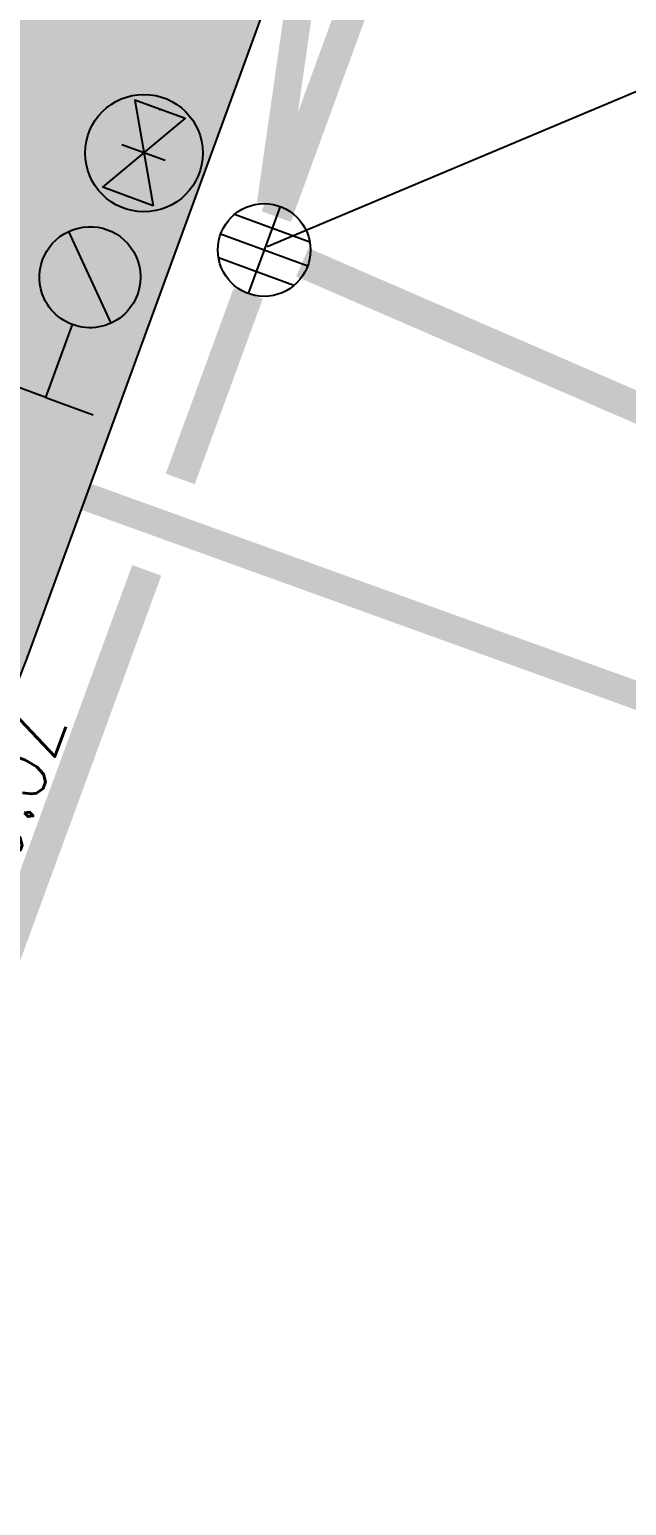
# Model space of a CAD drawing. Extents: x -111898 to 889894, y -2 to 1194865.
# Drawn here: x 660393 to 668116, y 741562 to 760664 of the extents above; entities that cross this region are included whole.
import ezdxf

# ---------------------------------------------------------------- set-up
doc = ezdxf.new("R2010")
doc.units = 0
doc.header["$LTSCALE"] = 10
doc.header["$MEASUREMENT"] = 0
doc.linetypes.add('CONTINOUS', pattern=[0])
for name, color, linetype in [('0-WALL', 252, 'Continuous'), ('EQUIP_消火栓', 7, 'Continuous'), ('FM_ZF消防', 1, 'Continuous'), ('GPS-ZF废水', 31, 'Continuous'), ('Gps-ZF雨水', 4, 'TG_Y'), ('TEXT_雨水', 4, 'Continuous'), ('WELL_雨水', 4, 'Continuous'), ('雨水标高', 4, 'Continuous')]:
    doc.layers.add(name, color=color, linetype=linetype)
doc.layers.add('GPS-ZF污水', color=2, linetype='TG_W', lineweight=60)
doc.layers.add('GPS-ZF消防', color=1, linetype='TG_X', lineweight=60)
doc.styles.add('-宋体', font='', dxfattribs={"width": 0.75})
doc.styles.add('_TWT_PIPEDN', font='SIMPLEX', dxfattribs={"width": 0.6, "height": 3, "bigfont": 'HZTXT'})
doc.styles.add('TG_LINETYPE', font='SIMPLEX', dxfattribs={"width": 0.8, "height": 3.5, "bigfont": 'HZTXT'})
doc.styles.get('-宋体').set_extended_font_data('SimSun')
doc.linetypes.add('TG_W', pattern='A,2,-0.3,["W",TG_LINETYPE,S=0.1,R=0,X=-0.23,Y=-0.15],0', length=2.3)
doc.linetypes.add('TG_WX', pattern='A,3,-0.6,["WX",TG_LINETYPE,S=0.1,R=0,X=-0.52,Y=-0.15],0', length=3.6)
doc.linetypes.add('TG_X', pattern='A,5,-0.3,["X",TG_LINETYPE,S=0.1,R=0,X=-0.23,Y=-0.15],0', length=5.3)
doc.linetypes.add('TG_Y', pattern='A,2,-0.3,["Y",TG_LINETYPE,S=0.1,R=0,X=-0.25,Y=-0.15],0', length=2.3)

# ---------------------------------------------------------------- blocks, each defined once
blk = doc.blocks.new('4#')
at = {"layer": 'GPS-ZF污水', "linetype": 'CONTINOUS', "const_width": 150}
blk.add_lwpolyline([(-20410.67418328507, 40023.72065235346), (-15610.67418328507, 40023.72065235346), (-15610.67418328507, 42123.72065235346), (-20410.67418328507, 42123.72065235346), (-20410.67418328507, 40023.72065235346)], dxfattribs=at)
at = {"layer": 'GPS-ZF污水', "linetype": 'CONTINOUS'}
for centre in [(-19022.24615546686, 41073.72065235346), (-16747.30680703113, 41073.72065235346)]:
    blk.add_ellipse(centre, major_axis=(352.6904729727191, -8.790351341670155), ratio=0.9999999999902313, start_param=3.166511194156282, end_param=9.449696501335868, dxfattribs=at)
at = {"layer": 'GPS-ZF污水', "linetype": 'CONTINOUS', "style": '-宋体', "width": 0.75}
blk.add_text('4#', height=604.2194092827003, dxfattribs=at).set_placement((-18212.9253522713, 40803.8970709756))
blk = doc.blocks.new('$VALVE$00000296')
for points in [[(-125, 72.16878364870354), (-125, -72.16878364870354), (125, 72.16878364870354), (125, -72.16878364870354), (-125, 72.16878364870354)], [(0, 60.22559497023212), (0, -63.5535608260252)]]:
    blk.add_lwpolyline(points)
for p in [(-125, 0), (125, 0)]:
    blk.add_point(p)
blk = doc.blocks.new('$TwtSys$00000385')
for p, q in [((-7.275957614183426e-12, 331.4491123446078), (-130.0000000000073, 331.4491123446078)), ((-7.275957614183426e-12, 331.4491123446078), (-7.275957614183426e-12, 130.7612679812282)), ((-7.275957614183426e-12, 331.4491123446078), (129.9999999999927, 331.4491123446078)), ((92.46217930607963, 92.46217930608145), (-92.46217930607963, -92.46217930608145))]:
    blk.add_line(p, q)
for start, end in [(314.9999999999263, 134.9999999999263), (134.9999999999263, 314.9999999999263)]:
    blk.add_arc((-7.275957614183426e-12, -7.275957614183426e-12), 130.761267981236, start, end)
at = {"color": 0}
for points in [[(-33.90529490958579, 126.5362832450082), (-126.5362832450264, 33.90529490956942), (33.90529490821791, 126.5362832436604), (-126.5362832436804, -33.90529490823246)], [(-92.63098833544791, 92.63098833542972), (-92.63098833544791, 92.63098833542972), (-33.90529490958579, 126.5362832450082), (-126.5362832450264, 33.90529490956942)], [(33.90529490821791, 126.5362832436604), (-126.5362832436804, -33.90529490823246), (92.63098833542608, 92.63098833542972), (-92.63098833544791, -92.63098833544427)]]:
    blk.add_solid(points, dxfattribs=at)
blk = doc.blocks.new('$TWTSYS$00000375')
for p, q in [((0, 0.5, 1e-08), (0, -0.5, 1e-08)), ((0.4330127018911298, 0.25, 1e-08), (-0.4330127018911298, 0.25, 1e-08)), ((-0.5, 0, 1e-08), (0.5, 0, 1e-08)), ((0.4330127018911298, -0.25, 1e-08), (-0.4330127018911298, -0.25, 1e-08))]:
    blk.add_line(p, q)
blk.add_circle((0, 0, 1e-08), 0.5)

msp = doc.modelspace()

# ---------------------------------------------------------------- hatches: boundary and pattern name
at = {"layer": '0-WALL'}
h = msp.add_hatch(dxfattribs=at)
h.set_pattern_fill('草坪或沼泽', color=8, scale=400, angle=-0.2002566359973439)
h.set_pattern_definition([(359.7997433640027, (-824318.4315037844, 704905.547007917), (1605.582436069864, 1594.398018370558), [240, -48, 64, -48, 240, -960]), (359.7997433640027, (-824398.2632298586, 704953.8263224349), (1605.582436069864, 1594.398018370558), [160, -120, 240, -120, 160, -800]), (359.7997433640027, (-823836.0297703859, 705591.8651379333), (1605.582436069864, 1594.398018370558), [200, -80, 200, -1120]), (359.7997433640027, (-824634.9064412233, 705914.6592878089), (1605.582436069864, 1594.398018370558), [80, -160, 80, -1280]), (89.79974336400268, (-824474.9074177858, 705914.1000703559), (-1594.398018370558, 1605.582436069864), [143.9999999999999, -1456]), (89.79974336400268, (-823998.2656712648, 704952.4282678352), (-1594.398018370558, 1605.582436069864), [159.9999999999999, -1440]), (89.79974336400268, (-823596.0312352297, 705591.0263069854), (-1594.398018370558, 1605.582436069864), [159.9999999999999, -1440]), (44.79974336400269, (-823790.3228688356, 704935.7013820396), (5.59220884975889, 1599.99022725065), [160, -2102.7416992]), (134.7997433640026, (-824206.3203282473, 704937.1553562866), (-1599.99022725065, 5.59220884975889), [160, -2102.741699199999]), (63.23469218400269, (-823838.2946248171, 704943.8691028343), (5.59220893125007, 1599.990227220076), [160, -3417.7087632]), (75.76349989400268, (-823918.2661595461, 704952.1486643539), (5.592208906717815, 1599.990226980322), [159.9999999999999, -6436.969001599997]), (75.76349989400268, (-823516.0317235109, 705590.7466996894), (5.592208906717815, 1599.990226980322), [127.9999999999999, -6468.969001599997]), (75.76349989400268, (-824442.9076237795, 705913.9882301078), (5.592208906717815, 1599.990226980322), [112, -6484.969001599996]), (103.8359868340026, (-824078.2651829836, 704952.707878469), (5.592208790911286, 1599.990226980727), [160, -6436.9690016]), (103.8359868340026, (-823676.0307545778, 705591.3059200034), (5.592208790911286, 1599.990226980727), [128, -6468.9690016]), (103.8359868340026, (-824506.9072194216, 705914.2119125114), (5.592208790911286, 1599.990226980727), [112, -6484.969001599999]), (116.3647945640027, (-824158.2926564333, 704944.987541555), (5.592208209553519, 1599.990227222598), [159.9999999999999, -3417.706876319998])])
edge = h.paths.add_edge_path()
edge.add_arc((650511.6966318968, 756169.3901790367), 10500.95958867027, 256.5297361360057, 339.5133817856907)
edge.add_line((660348.5121073606, 752494.1739615188), (679697.0184168699, 805450.7225455032))
edge.add_arc((669857.3120417478, 809118.8253101096), 10501.18082145006, 339.5552594276493, 430.4701129851342)
edge.add_line((673367.8412928465, 819015.8442038284), (665666.2264017942, 821829.7072843299))
edge.add_arc((664733.0036616209, 818975.4397371993), 3002.956530078024, 71.8944816088094, 159.9065925788924)
edge.add_line((661912.825736511, 820007.1103652702), (676753.3286814573, 814584.9821718917))
edge.add_line((676753.3286814573, 814584.9821742759), (651633.064269531, 745830.1790841804))
edge.add_line((651633.064269531, 745830.1790798889), (636792.2403330687, 751252.4128707633))
edge.add_line((636792.2403330687, 751252.4128726707), (636463.0591425779, 750350.4544767127))
edge.add_arc((637878.0028681639, 749836.1003988967), 1505.531773620441, 160.0230061095464, 253.015376125595)
edge.add_line((637438.2143854978, 748396.2351173148), (648065.5960078123, 745957.3020457015))
at = {"layer": 'GPS-ZF消防', "linetype": 'TG_WX'}
for points in [[(662323.4297490882, 760294.3045863133), (662392.0851243419, 760482.1514373618), (662579.9319725257, 760413.4960706364)], [(662323.4297490882, 760294.3045863133), (662511.2766010286, 760225.6492134656), (662579.9319725257, 760413.4960706364)]]:
    msp.add_hatch(color=256, dxfattribs=at).paths.add_polyline_path(points)

# ---------------------------------------------------------------- linework, layer by layer
at = {"layer": '0-WALL'}
msp.add_lwpolyline([(648065.5960078123, 745957.3020457015, 0.3787845087038603), (660348.5121073606, 752494.1739615188), (679697.0184168699, 805450.7225455032, 0.4188980193903414), (673367.8412928465, 819015.8442038284), (665666.2264017942, 821829.7072843299, 0.4040876973420625), (661912.825736511, 820007.1103652702), (676753.3286814573, 814584.9821742759), (651633.064269531, 745830.1790798889), (636792.2403330687, 751252.4128726707), (636463.0591425779, 750350.4544767127, 0.4295944692160906), (637438.2143854978, 748396.2351173148)], format="xyb", close=True, dxfattribs=at)
at = {"layer": 'FM_ZF消防'}
msp.add_circle((661873.9927973631, 759064.6073483215), 760.1225717542178, dxfattribs=at)
at = {"layer": 'GPS-ZF废水', "const_width": 360}
msp.add_lwpolyline([(660652.1261820677, 754788.068457006), (674282.5319895628, 749867.3308051811)], dxfattribs=at)
at = {"layer": 'GPS-ZF污水', "ltscale": 0.1, "const_width": 400}
msp.add_lwpolyline([(659751.0125037149, 758314.5127411059), (666237.4267578528, 775960.0495731065)], dxfattribs=at)
at = {"layer": 'GPS-ZF消防', "linetype": 'TG_WX', "ltscale": 0.1, "const_width": 400}
for points in [[(659451.5946192625, 761343.9197167144), (662323.4297556761, 760294.3045839057)], [(662080.7538195505, 759630.3228805134), (662323.4297480468, 760294.304583429)], [(661273.8145899657, 757422.469439386), (661668.8215997713, 758503.2417626219)]]:
    msp.add_lwpolyline(points, dxfattribs=at)
at = {"layer": 'Gps-ZF雨水', "ltscale": 0.1}
for points, const_width in [([(663586.5165705564, 758243.0744413123), (669897.0031962278, 775516.8966292129)], 400), ([(663918.3960853007, 761228.9545655091), (663513.6856973143, 758404.7211076001)], 360), ([(674411.1081346106, 753101.2533326654), (663922.3139414671, 757652.0298393951)], 400), ([(662343.0071398111, 754847.429879625), (663222.1897736031, 757247.4012390797)], 400), ([(656575.0363078841, 739102.1634620107), (661909.5969215927, 753664.3172126553)], 400)]:
    msp.add_lwpolyline(points, dxfattribs=dict(at, const_width=const_width))
at = {"layer": '雨水标高'}
msp.add_line((663468.920318115, 757856.807511209), (668311.5459971312, 759891.9586418853), dxfattribs=at)

# ---------------------------------------------------------------- block references
at = {"layer": 'EQUIP_消火栓', "xscale": 5, "yscale": -5, "zscale": 5, "rotation": 339.9170033729048}
msp.add_blockref('$TwtSys$00000385', (661175.1989741209, 757458.5244549499), dxfattribs=at)
at = {"layer": 'FM_ZF消防', "xscale": 4.8, "yscale": -4.8, "zscale": 4.8, "rotation": 69.92335630346972}
msp.add_blockref('$VALVE$00000296', (661874.7877116087, 759066.7823208557), dxfattribs=at)
at = {"layer": 'GPS-ZF污水', "rotation": 69.7997447025639}
msp.add_blockref('4#', (703915.1564249876, 756462.73056352), dxfattribs=at)
at = {"layer": 'WELL_雨水', "xscale": 1200, "yscale": 1200, "zscale": 1200, "rotation": 339.79974336667}
msp.add_blockref('$TWTSYS$00000375', (663428.5755915525, 757810.7882236228), dxfattribs=at)

# ---------------------------------------------------------------- texts
at = {"layer": 'TEXT_雨水', "style": '_TWT_PIPEDN', "width": 0.5571428571428572}
msp.add_text('L=20.52', height=1225, rotation=69.88067827410651, dxfattribs=at).set_placement((659553.6591013267, 748068.9487165238))

doc.saveas('drawing.dxf')
